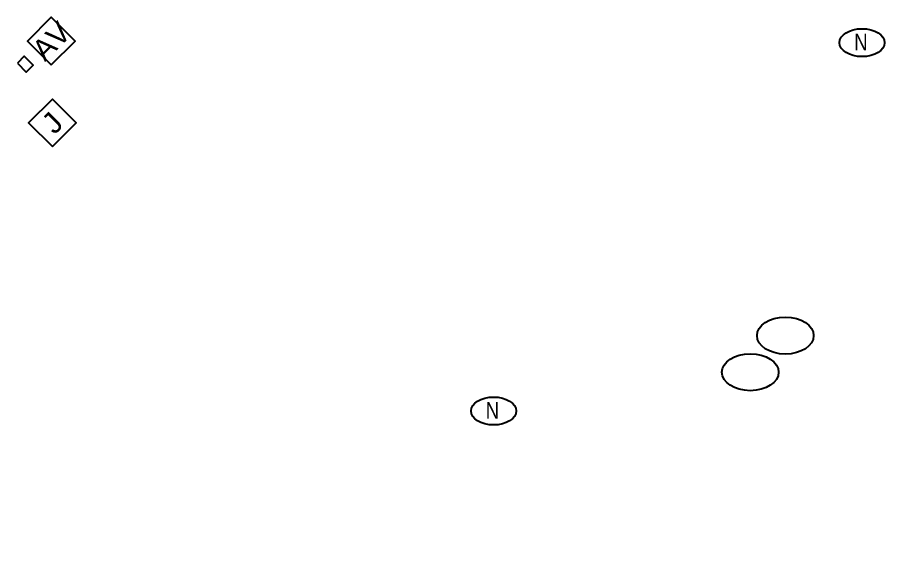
# Model space of a CAD drawing. Header units: inches. Extents: x 23 to 6400, y -2214 to 4412.
# Drawn here: x 2378.1 to 2792.2, y 1452.2 to 1716 of the extents above; entities that cross this region are included whole.
import ezdxf
from ezdxf.enums import TextEntityAlignment as Align

# ---------------------------------------------------------------- set-up
doc = ezdxf.new("R2010")
doc.units = ezdxf.units.IN
doc.header["$LTSCALE"] = 96
doc.header["$MEASUREMENT"] = 0
for name, color, linetype in [('A-FURN-EXIST', 33, 'Continuous'), ('A-Powr-Exst', 15, 'Continuous'), ('Legend 300$0$A-Powr-Neww', 4, 'Continuous')]:
    doc.layers.add(name, color=color, linetype=linetype)
doc.styles.add('OTJ_Title1', font='swiss.ttf')
doc.styles.add('XFINE_1', font='swissl.ttf', dxfattribs={"height": 1.25})

# ---------------------------------------------------------------- blocks, each defined once
blk = doc.blocks.new('A$C63DA0F89')
at = {"color": 0, "linetype": 'ByBlock', "lineweight": -2}
blk.add_lwpolyline([(8.79, 0), (24.79, 0), (24.79, 16), (8.79, 16)], close=True, dxfattribs=at)
at = {"color": 0, "linetype": 'ByBlock', "lineweight": -2, "style": 'OTJ_Title1', "flags": 8}
blk.add_attdef('CODE', text='', height=8, dxfattribs=at).set_placement((16.79, 8), align=Align.MIDDLE)
blk = doc.blocks.new('A$C727C1CD3')
at = {"color": 0, "linetype": 'ByBlock', "lineweight": -2}
blk.add_ellipse((13.72, 6.66), major_axis=(10.78, 0), ratio=0.619048, dxfattribs=at)
at = {"layer": 'Legend 300$0$A-Powr-Neww', "style": 'XFINE_1', "width": 0.8, "flags": 8}
blk.add_attdef('EQUIP', text='', height=8, dxfattribs=at).set_placement((15.04, 6.95), align=Align.MIDDLE)
blk = doc.blocks.new('A$C1C1D4BE0')
at = {"invisible_edges": 15}
for points in [[(430.45, 169.79, 73.25), (430.45, 170.05, 72.91), (430.45, 170.06, 72.94)], [(430.45, 169.67, 74.47), (430.45, 169.23, 74.18), (430.45, 169.88, 74.31)], [(430.45, 169.21, 74.11), (430.45, 169.72, 73.54), (430.45, 169.88, 74.31)], [(430.45, 169.72, 73.27), (430.45, 169.7, 72.65), (430.45, 169.72, 72.65)], [(430.45, 168.38, 72.47), (430.45, 169.66, 73.33), (430.45, 168.99, 74.05)], [(430.45, 168.38, 72.47), (430.45, 168.99, 74.05), (430.45, 168.15, 74.27)], [(430.45, 166.11, 74.05), (430.45, 165.45, 73.33), (430.45, 167.83, 72.42)], [(430.45, 166.11, 74.05), (430.45, 167.83, 72.42), (430.45, 166.96, 74.27)], [(430.45, 165.22, 74.31), (430.45, 165.39, 73.54), (430.45, 165.9, 74.11)], [(430.45, 165.88, 74.18), (430.45, 165.43, 74.47), (430.45, 165.22, 74.31)], [(430.45, 165.39, 72.65), (430.45, 165.4, 72.65), (430.45, 165.31, 73.25)], [(430.45, 165.04, 72.94), (430.45, 165.05, 72.91), (430.45, 165.31, 73.25)]]:
    blk.add_3dface(points, dxfattribs=at)
at = {"lineweight": -3, "flags": 1}
for tag, p, rotation in [('CAPPN', (29.08, 175.22, 27.25), 90), ('CAPMG', (29.08, 175.22, 27.25), 90), ('CAPMC', (29.08, 175.22, 27.25), 90), ('CAPQT', (29.08, 175.22, 27.25), 90), ('CAPDH', (29.08, 175.22, 27.25), 90), ('CAPGC', (29.08, 175.22, 27.25), 90), ('CAPPN', (29.08, 175.22, 26.75), 90), ('CAPMG', (29.08, 175.22, 26.75), 90), ('CAPMC', (29.08, 175.22, 26.75), 90), ('CAPQT', (29.08, 175.22, 26.75), 90), ('CAPDH', (29.08, 175.22, 26.75), 90), ('CAPGC', (29.08, 175.22, 26.75), 90), ('CAPPN', (53.08, 175.22, 27.25), 180), ('CAPMG', (53.08, 175.22, 27.25), 180), ('CAPMC', (53.08, 175.22, 27.25), 180), ('CAPQT', (53.08, 175.22, 27.25), 180), ('CAPDH', (53.08, 175.22, 27.25), 180), ('CAPGC', (53.08, 175.22, 27.25), 180), ('CAPPN', (109.07, 175.22, 27.25), 90), ('CAPMG', (109.07, 175.22, 27.25), 90), ('CAPMC', (109.07, 175.22, 27.25), 90), ('CAPQT', (109.07, 175.22, 27.25), 90), ('CAPDH', (109.07, 175.22, 27.25), 90), ('CAPGC', (109.07, 175.22, 27.25), 90), ('CAPPN', (109.07, 175.22, 26.75), 90), ('CAPMG', (109.07, 175.22, 26.75), 90), ('CAPMC', (109.07, 175.22, 26.75), 90), ('CAPQT', (109.07, 175.22, 26.75), 90), ('CAPDH', (109.07, 175.22, 26.75), 90), ('CAPGC', (109.07, 175.22, 26.75), 90), ('CAPPN', (133.07, 175.22, 27.25), 180), ('CAPMG', (133.07, 175.22, 27.25), 180), ('CAPMC', (133.07, 175.22, 27.25), 180), ('CAPQT', (133.07, 175.22, 27.25), 180), ('CAPDH', (133.07, 175.22, 27.25), 180), ('CAPGC', (133.07, 175.22, 27.25), 180), ('CAPPN', (247.06, 175.11, 27.25), 180), ('CAPMG', (247.06, 175.11, 27.25), 180), ('CAPMC', (247.06, 175.11, 27.25), 180), ('CAPQT', (247.06, 175.11, 27.25), 180), ('CAPDH', (247.06, 175.11, 27.25), 180), ('CAPGC', (247.06, 175.11, 27.25), 180), ('CAPPN', (346.3, 144.91, 28.25), 239.7332), ('CAPMG', (346.3, 144.91, 28.25), 239.7332), ('CAPMC', (346.3, 144.91, 28.25), 239.7332), ('CAPQT', (346.3, 144.91, 28.25), 239.7332), ('CAPDH', (346.3, 144.91, 28.25), 239.7332), ('CAPGC', (346.3, 144.91, 28.25), 239.7332), ('CAPPN', (109.06, 103.11, 27.25), 90), ('CAPMG', (109.06, 103.11, 27.25), 90), ('CAPMC', (109.06, 103.11, 27.25), 90), ('CAPQT', (109.06, 103.11, 27.25), 90), ('CAPDH', (109.06, 103.11, 27.25), 90), ('CAPGC', (109.06, 103.11, 27.25), 90), ('CAPPN', (199.06, 103.11, 27.25), 180), ('CAPMG', (199.06, 103.11, 27.25), 180), ('CAPMC', (199.06, 103.11, 27.25), 180), ('CAPQT', (199.06, 103.11, 27.25), 180), ('CAPDH', (199.06, 103.11, 27.25), 180), ('CAPGC', (199.06, 103.11, 27.25), 180), ('CAPPN', (247.06, 103.11, 27.25), 180), ('CAPMG', (247.06, 103.11, 27.25), 180), ('CAPMC', (247.06, 103.11, 27.25), 180), ('CAPQT', (247.06, 103.11, 27.25), 180), ('CAPDH', (247.06, 103.11, 27.25), 180), ('CAPGC', (247.06, 103.11, 27.25), 180), ('CAPPN', (273.39, 103.26), 180), ('CAPMG', (273.39, 103.26), 180), ('CAPMC', (273.39, 103.26), 180), ('CAPQT', (273.39, 103.26), 180), ('CAPDH', (273.39, 103.26), 180), ('CAPGC', (273.39, 103.26), 180), ('CAPPN', (247.92, 96.11, 27.25), 270), ('CAPMG', (247.92, 96.11, 27.25), 270), ('CAPMC', (247.92, 96.11, 27.25), 270), ('CAPQT', (247.92, 96.11, 27.25), 270), ('CAPDH', (247.92, 96.11, 27.25), 270), ('CAPGC', (247.92, 96.11, 27.25), 270), ('CAPPN', (352.41, 58, 28.25), 120), ('CAPMG', (352.41, 58, 28.25), 120), ('CAPMC', (352.41, 58, 28.25), 120), ('CAPQT', (352.41, 58, 28.25), 120), ('CAPDH', (352.41, 58, 28.25), 120), ('CAPGC', (352.41, 58, 28.25), 120), ('CAPPN', (359.05, 33.97), 119.1963), ('CAPMG', (359.05, 33.97), 119.1963), ('CAPMC', (359.05, 33.97), 119.1963), ('CAPQT', (359.05, 33.97), 119.1963), ('CAPDH', (359.05, 33.97), 119.1963), ('CAPGC', (359.05, 33.97), 119.1963), ('CAPPN', (364.65, 37.2), 120.8037), ('CAPMG', (364.65, 37.2), 120.8037), ('CAPMC', (364.65, 37.2), 120.8037), ('CAPQT', (364.65, 37.2), 120.8037), ('CAPDH', (364.65, 37.2), 120.8037), ('CAPGC', (364.65, 37.2), 120.8037)]:
    blk.add_attdef(tag, p, '', height=0.001, rotation=rotation, dxfattribs=at)
for tag, p in [('CAPPN', (109.92, 96.11, 27.25)), ('CAPMG', (109.92, 96.11, 27.25)), ('CAPMC', (109.92, 96.11, 27.25)), ('CAPQT', (109.92, 96.11, 27.25)), ('CAPDH', (109.92, 96.11, 27.25)), ('CAPGC', (109.92, 96.11, 27.25)), ('CAPPN', (157.92, 96.11, 27.25)), ('CAPMG', (157.92, 96.11, 27.25)), ('CAPMC', (157.92, 96.11, 27.25)), ('CAPQT', (157.92, 96.11, 27.25)), ('CAPDH', (157.92, 96.11, 27.25)), ('CAPGC', (157.92, 96.11, 27.25)), ('CAPPN', (249.58, 96.11)), ('CAPMG', (249.58, 96.11)), ('CAPMC', (249.58, 96.11)), ('CAPQT', (249.58, 96.11)), ('CAPDH', (249.58, 96.11)), ('CAPGC', (249.58, 96.11)), ('CAPPN', (273.58, 96.11, 28.25)), ('CAPMG', (273.58, 96.11, 28.25)), ('CAPMC', (273.58, 96.11, 28.25)), ('CAPQT', (273.58, 96.11, 28.25)), ('CAPDH', (273.58, 96.11, 28.25)), ('CAPGC', (273.58, 96.11, 28.25)), ('CAPPN', (29.94, 24.11, 27.25)), ('CAPMG', (29.94, 24.11, 27.25)), ('CAPMC', (29.94, 24.11, 27.25)), ('CAPQT', (29.94, 24.11, 27.25)), ('CAPDH', (29.94, 24.11, 27.25)), ('CAPGC', (29.94, 24.11, 27.25)), ('CAPPN', (109.92, 24.11, 27.25)), ('CAPMG', (109.92, 24.11, 27.25)), ('CAPMC', (109.92, 24.11, 27.25)), ('CAPQT', (109.92, 24.11, 27.25)), ('CAPDH', (109.92, 24.11, 27.25)), ('CAPGC', (109.92, 24.11, 27.25))]:
    blk.add_attdef(tag, p, '', height=0.001, dxfattribs=at)

msp = doc.modelspace()

# ---------------------------------------------------------------- linework, layer by layer
at = {"layer": 'A-Powr-Exst'}
msp.add_lwpolyline([(2378.08, 1694.11), (2382.32, 1689.87), (2385.61, 1693.16), (2381.37, 1697.4), (2378.08, 1694.11)], close=True, dxfattribs=at)
at = {"layer": 'Legend 300$0$A-Powr-Neww'}
for centre in [(2744.76, 1563.96), (2728.03, 1546.48)]:
    msp.add_ellipse(centre, major_axis=(13.52, 0), ratio=0.652921, dxfattribs=at)

# ---------------------------------------------------------------- block references
at = {"layer": 'A-FURN-EXIST', "xscale": -1, "rotation": 270}
msp.add_blockref('A$C1C1D4BE0', (2301.7, 1021.72), dxfattribs=at)
at = {"layer": 'A-Powr-Exst', "color": 15, "linetype": 'Continuous', "lineweight": -3}
ref = msp.add_blockref('A$C63DA0F89', (2388.08, 1687.15), dxfattribs=dict(at, rotation=44.98576304663035))
ref.add_attrib('CODE', 'AV', dxfattribs={"layer": '0', "color": 0, "linetype": 'ByBlock', "lineweight": -2, "height": 10, "rotation": 44.9858, "style": 'OTJ_Title1', "flags": 8}).set_placement((2394.3, 1704.67), align=Align.MIDDLE)
at = {"layer": 'A-Powr-Exst', "color": 15}
ref = msp.add_blockref('A$C727C1CD3', (2767.68, 1697.22), dxfattribs=at)
ref.add_attrib('EQUIP', 'N', dxfattribs={"layer": 'Legend 300$0$A-Powr-Neww', "height": 8, "style": 'XFINE_1', "width": 0.8, "flags": 8}).set_placement((2780.83, 1704.17), align=Align.MIDDLE)
at = {"layer": 'A-Powr-Exst', "color": 15, "linetype": 'Continuous', "lineweight": -3}
ref = msp.add_blockref('A$C63DA0F89', (2388.58, 1648.05), dxfattribs=dict(at, rotation=45))
ref.add_attrib('CODE', 'J', dxfattribs={"layer": '0', "color": 0, "linetype": 'ByBlock', "lineweight": -2, "height": 10, "rotation": 45, "style": 'OTJ_Title1', "flags": 8}).set_placement((2394.8, 1665.58), align=Align.MIDDLE)
at = {"layer": 'A-Powr-Exst', "color": 15}
ref = msp.add_blockref('A$C727C1CD3', (2591.76, 1521.3), dxfattribs=at)
ref.add_attrib('EQUIP', 'N', dxfattribs={"layer": 'Legend 300$0$A-Powr-Neww', "height": 8, "style": 'XFINE_1', "width": 0.8, "flags": 8}).set_placement((2604.91, 1528.25), align=Align.MIDDLE)

doc.saveas('drawing.dxf')
